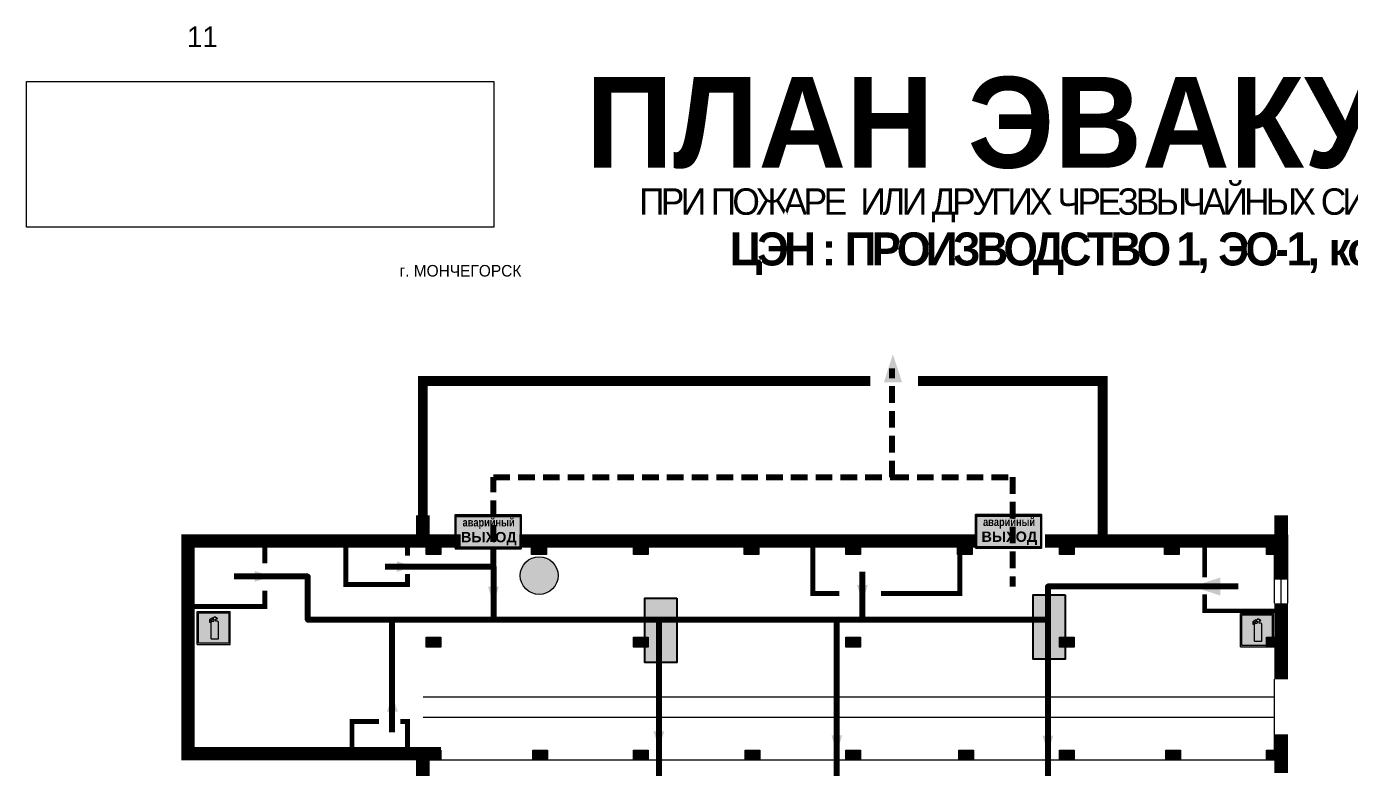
# Model space of a CAD drawing. Header units: millimetres. Extents: x 13810 to 67229, y 12374 to 21950.
# Drawn here: x 40360.4 to 40680.6, y 13972.6 to 14152 of the extents above; entities that cross this region are included whole.
import ezdxf

# ---------------------------------------------------------------- set-up
doc = ezdxf.new("R2010")
doc.units = ezdxf.units.MM
doc.linetypes.add('{ Wide Dash }', pattern=[12, 4, -2, 4, -2])
doc.layers.add('План_Штампы', color=7, linetype='Continuous')
doc.styles.add('обычный', font='arial.ttf')
picture_1 = doc.add_image_def('image1.jpg', size_in_pixel=(337, 105))

# ---------------------------------------------------------------- blocks, each defined once
blk = doc.blocks.new('A$C32E8229D')
at = {"true_color": 0xffffff}
blk.add_hatch(color=7, dxfattribs=at).paths.add_polyline_path([(0, 0), (0, -8), (16, -8), (16, 0)])
h = blk.add_hatch(color=126)
h.paths.add_polyline_path([(0.2, -0.2), (15.8, -0.2), (15.8, -7.8), (0.2, -7.8)])
h.paths.add_polyline_path([(13.49, -2.05), (12.08, -2.05), (11.37, -2.63, 0.162397), (11.29, -2.84), (11.29, -3.63), (10.35, -3.63), (10.35, -4.05), (11.68, -4.05), (11.68, -3.48), (12.26, -4.28), (11.29, -5.1), (11.29, -6.78), (11.85, -6.78), (11.85, -5.44), (12.8, -4.64), (12.8, -5.94), (14.46, -5.94), (14.46, -5.39), (13.45, -5.39), (13.45, -3.97), (12.46, -2.59), (13.15, -2.59), (13.69, -3.34), (14.18, -3)], flags=16)
h.paths.add_polyline_path([(10.74, -1.82, 1), (11.8, -1.82, 1)], flags=16)
h.paths.add_polyline_path([(9.39, -3.59), (5.99, -3.59), (6.56, -3.03), (5.91, -3.03), (5.1, -3.83), (5.91, -4.64), (6.56, -4.64), (5.99, -4.09), (9.39, -4.09)], flags=16)
h.paths.add_polyline_path([(4.29, -1.08), (1.72, -1.08), (1.72, -6.6), (4.29, -6.6)], flags=16)
at = {"color": 126}
blk.add_lwpolyline([(16, -8), (0, -8), (0, 0), (16, 0)], close=True, dxfattribs=at)
blk = doc.blocks.new('A$C7B8C2D5B')
at = {"lineweight": 0}
h = blk.add_hatch(color=5, dxfattribs=at)
h.dxf.hatch_style = 1
h.paths.add_polyline_path([(1.4, -3.02, 1), (-2.11, -3.02, 1)])
at = {"color": 5, "lineweight": 0}
blk.add_circle((-0.36, -3.02), 1.75, dxfattribs=at)
blk = doc.blocks.new('A$C41C009D9')
at = {"true_color": 0xffffff}
blk.add_hatch(color=7, dxfattribs=at).paths.add_polyline_path([(0, 8), (-16, 8), (-16, 0), (0, 0)])
h = blk.add_hatch(color=126)
h.dxf.hatch_style = 1
h.paths.add_polyline_path([(-15.8, 7.8), (-15.8, 0.2), (-0.2, 0.2), (-0.2, 7.8)])
at = {"color": 126}
for points in [[(-16, 0), (0, 0), (0, 8), (-16, 8)], [(-16, 0), (0, 0), (0, 8), (-16, 8)], [(-15.8, 7.8), (-0.2, 7.8), (-0.2, 0.2), (-15.8, 0.2)]]:
    blk.add_lwpolyline(points, close=True, dxfattribs=at)
at = {"color": 7, "true_color": 0xffffff, "insert": (-15.8, 7.3), "char_height": 2.5, "width": 15.5999, "attachment_point": 1, "style": 'обычный'}
blk.add_mtext('\\pi1.6133;{\\fArial|b1|i0|c204|p34;\\H0.8x;\\W0.8;аварийный\\H1.25x;\\W1;\\P\\pi1.2327;ВЫХОД}', dxfattribs=at)
blk = doc.blocks.new('A$C3AD82952')
at = {"true_color": 0xf5f5ff}
h = blk.add_hatch(color=7, dxfattribs=at)
h.dxf.hatch_style = 1
h.paths.add_polyline_path([(8.21, 8.73, 0.414214), (7.89, 9.05), (7.22, 9.05), (7.22, 9.92), (7.59, 9.92, 1), (7.57, 10.36), (7.22, 10.36), (7.22, 10.6), (6.43, 10.6), (6.43, 10.36), (6.01, 10.36), (4.74, 9.59), (4.74, 8.69), (4.98, 8.73), (4.98, 9.26), (6.12, 9.91), (6.43, 9.91), (6.43, 9.05), (5.76, 9.05, 0.414214), (5.44, 8.73), (5.44, 2.2), (8.21, 2.2)], flags=0)
h.paths.add_polyline_path([(12.8, 12.8), (0, 12.8), (0, 0), (12.8, 0)])
h.paths.add_polyline_path([(0.51, 12.29), (12.29, 12.29), (12.29, 0.51), (0.51, 0.51)], flags=16)
h.paths.add_polyline_path([(4.74, 9.59), (6.01, 10.36), (6.43, 10.36), (6.43, 10.6), (7.22, 10.6), (7.22, 10.36), (7.59, 10.36, -0.94586), (7.59, 9.92), (7.22, 9.92), (7.22, 9.05), (7.89, 9.05, -0.414214), (8.21, 8.73), (8.21, 2.2), (5.44, 2.2), (5.44, 8.73, -0.414214), (5.76, 9.05), (6.43, 9.05), (6.43, 9.91), (6.12, 9.91), (4.98, 9.26), (4.98, 8.73), (4.74, 8.69)], flags=0)
h = blk.add_hatch(color=242)
h.dxf.hatch_style = 1
h.paths.add_polyline_path([(12.29, 12.29), (0.51, 12.29), (0.51, 0.51), (12.29, 0.51)])
h.paths.add_polyline_path([(4.74, 8.69), (4.74, 9.59), (6.01, 10.36), (6.43, 10.36), (6.43, 10.6), (7.22, 10.6), (7.22, 10.36), (7.59, 10.36, -0.94586), (7.59, 9.92), (7.22, 9.92), (7.22, 9.05), (7.89, 9.05, -0.414214), (8.21, 8.73), (8.21, 2.2), (5.44, 2.2), (5.44, 8.73, -0.414214), (5.76, 9.05), (6.43, 9.05), (6.43, 9.91), (6.12, 9.91), (4.98, 9.26), (4.98, 8.73)], flags=16)
h = blk.add_hatch(color=7, dxfattribs=at)
h.dxf.hatch_style = 1
h.paths.add_polyline_path([(8.21, 8.73, 0.414214), (7.89, 9.05), (7.22, 9.05), (7.22, 9.92), (7.59, 9.92, 1), (7.57, 10.36), (7.22, 10.36), (7.22, 10.6), (6.43, 10.6), (6.43, 10.36), (6.01, 10.36), (4.74, 9.59), (4.74, 8.69), (4.98, 8.73), (4.98, 9.26), (6.12, 9.91), (6.43, 9.91), (6.43, 9.05), (5.76, 9.05, 0.414214), (5.44, 8.73), (5.44, 2.2), (8.21, 2.2)])
at = {"color": 242, "lineweight": 5}
for p, q in [((0, 0), (0, 12.8)), ((0, 12.8), (12.8, 12.8)), ((6.01, 10.36), (4.74, 9.59)), ((6.01, 10.36), (6.43, 10.36)), ((7.22, 10.6), (6.43, 10.6)), ((6.43, 10.6), (6.43, 10.36)), ((7.22, 10.36), (7.22, 10.6)), ((7.59, 10.36), (7.22, 10.36)), ((12.8, 0), (12.8, 12.8)), ((4.74, 9.59), (4.74, 8.69)), ((4.74, 8.69), (4.98, 8.73)), ((4.98, 9.26), (6.12, 9.91)), ((4.98, 8.73), (4.98, 9.26)), ((5.44, 2.2), (5.44, 8.73)), ((5.76, 9.05), (6.43, 9.05)), ((6.12, 9.91), (6.43, 9.91)), ((6.43, 9.91), (6.43, 9.05)), ((7.22, 9.05), (7.22, 9.92)), ((7.59, 9.92), (7.22, 9.92)), ((7.89, 9.05), (7.22, 9.05)), ((8.21, 2.2), (8.21, 8.73)), ((0, 0), (12.8, 0)), ((5.44, 2.2), (8.21, 2.2))]:
    blk.add_line(p, q, dxfattribs=at)
blk.add_lwpolyline([(0.51, 12.29), (12.29, 12.29), (12.29, 0.51), (0.51, 0.51)], close=True, dxfattribs=at)
for centre, radius, start, end in [((7.58, 10.14), 0.223, 273.1875, 86.8125), ((5.76, 8.73), 0.32, 90, 180), ((7.89, 8.73), 0.32, 0, 90)]:
    blk.add_arc(centre, radius, start, end, dxfattribs=at)

msp = doc.modelspace()

# ---------------------------------------------------------------- hatches: boundary and pattern name
at = {"lineweight": 0}
h = msp.add_hatch(color=256, dxfattribs=at)
h.dxf.hatch_style = 1
h.paths.add_polyline_path([(40460.68, 14024.11), (40460.68, 14026.53), (40457.12, 14026.53), (40457.12, 14024.11)])
h = msp.add_hatch(color=256, dxfattribs=at)
h.dxf.hatch_style = 1
h.paths.add_polyline_path([(40486.18, 14024.11), (40486.18, 14026.53), (40482.62, 14026.53), (40482.62, 14024.11)])
h = msp.add_hatch(color=256, dxfattribs=at)
h.dxf.hatch_style = 1
h.paths.add_polyline_path([(40510.83, 14024.11), (40510.83, 14026.53), (40507.26, 14026.53), (40507.26, 14024.11)])
h = msp.add_hatch(color=256, dxfattribs=at)
h.dxf.hatch_style = 1
h.paths.add_polyline_path([(40537.59, 14024.11), (40537.59, 14026.53), (40534.02, 14026.53), (40534.02, 14024.11)])
h = msp.add_hatch(color=256, dxfattribs=at)
h.dxf.hatch_style = 1
h.paths.add_polyline_path([(40562.23, 14024.11), (40562.23, 14026.53), (40558.66, 14026.53), (40558.66, 14024.11)])
h = msp.add_hatch(color=256, dxfattribs=at)
h.dxf.hatch_style = 1
h.paths.add_polyline_path([(40589.27, 14024.11), (40589.27, 14026.53), (40585.7, 14026.53), (40585.7, 14024.11)])
h = msp.add_hatch(color=256, dxfattribs=at)
h.dxf.hatch_style = 1
h.paths.add_polyline_path([(40613.92, 14024.11), (40613.92, 14026.53), (40610.35, 14026.53), (40610.35, 14024.11)])
h = msp.add_hatch(color=256, dxfattribs=at)
h.dxf.hatch_style = 1
h.paths.add_polyline_path([(40639.36, 14024.11), (40639.36, 14026.53), (40635.8, 14026.53), (40635.8, 14024.11)])
h = msp.add_hatch(color=256, dxfattribs=at)
h.dxf.hatch_style = 1
h.paths.add_polyline_path([(40664.01, 14024.11), (40664.01, 14026.53), (40660.44, 14026.53), (40660.44, 14024.11)])
h = msp.add_hatch(color=256, dxfattribs=at)
h.dxf.hatch_style = 1
h.paths.add_polyline_path([(40460.68, 14001.72), (40460.68, 14004.15), (40457.12, 14004.15), (40457.12, 14001.72)])
h = msp.add_hatch(color=256, dxfattribs=at)
h.dxf.hatch_style = 1
h.paths.add_polyline_path([(40510.83, 14001.72), (40510.83, 14004.15), (40507.26, 14004.15), (40507.26, 14001.72)])
h = msp.add_hatch(color=256, dxfattribs=at)
h.dxf.hatch_style = 1
h.paths.add_polyline_path([(40562.23, 14001.72), (40562.23, 14004.15), (40558.66, 14004.15), (40558.66, 14001.72)])
h = msp.add_hatch(color=256, dxfattribs=at)
h.dxf.hatch_style = 1
h.paths.add_polyline_path([(40613.92, 14001.72), (40613.92, 14004.15), (40610.35, 14004.15), (40610.35, 14001.72)])
h = msp.add_hatch(color=256, dxfattribs=at)
h.dxf.hatch_style = 1
h.paths.add_polyline_path([(40664.01, 14001.72), (40664.01, 14004.15), (40660.44, 14004.15), (40660.44, 14001.72)])
h = msp.add_hatch(color=256, dxfattribs=at)
h.dxf.hatch_style = 1
h.paths.add_polyline_path([(40460.68, 13974.32), (40460.68, 13976.75), (40457.12, 13976.75), (40457.12, 13974.32)])
h = msp.add_hatch(color=256, dxfattribs=at)
h.dxf.hatch_style = 1
h.paths.add_polyline_path([(40486.46, 13974.32), (40486.46, 13976.75), (40482.89, 13976.75), (40482.89, 13974.32)])
h = msp.add_hatch(color=256, dxfattribs=at)
h.dxf.hatch_style = 1
h.paths.add_polyline_path([(40510.83, 13974.32), (40510.83, 13976.75), (40507.26, 13976.75), (40507.26, 13974.32)])
h = msp.add_hatch(color=256, dxfattribs=at)
h.dxf.hatch_style = 1
h.paths.add_polyline_path([(40537.87, 13974.32), (40537.87, 13976.75), (40534.3, 13976.75), (40534.3, 13974.32)])
h = msp.add_hatch(color=256, dxfattribs=at)
h.dxf.hatch_style = 1
h.paths.add_polyline_path([(40562.23, 13974.32), (40562.23, 13976.75), (40558.66, 13976.75), (40558.66, 13974.32)])
h = msp.add_hatch(color=256, dxfattribs=at)
h.dxf.hatch_style = 1
h.paths.add_polyline_path([(40589.55, 13974.32), (40589.55, 13976.75), (40585.98, 13976.75), (40585.98, 13974.32)])
h = msp.add_hatch(color=256, dxfattribs=at)
h.dxf.hatch_style = 1
h.paths.add_polyline_path([(40613.92, 13974.32), (40613.92, 13976.75), (40610.35, 13976.75), (40610.35, 13974.32)])
h = msp.add_hatch(color=256, dxfattribs=at)
h.dxf.hatch_style = 1
h.paths.add_polyline_path([(40639.64, 13974.32), (40639.64, 13976.75), (40636.07, 13976.75), (40636.07, 13974.32)])
h = msp.add_hatch(color=256, dxfattribs=at)
h.dxf.hatch_style = 1
h.paths.add_polyline_path([(40664.01, 13974.32), (40664.01, 13976.75), (40660.44, 13976.75), (40660.44, 13974.32)])

# ---------------------------------------------------------------- linework, layer by layer
at = {"lineweight": 100}
for points, const_width in [([(40456.28, 14027.38), (40456.28, 14066.15), (40564.57, 14066.15)], 2.4), ([(40576.13, 14066.15), (40620.81, 14066.15), (40620.81, 14028.23)], 2.4), ([(40409.27, 13975.94), (40399.47, 13975.94), (40399.47, 14027.38), (40412.14, 14027.38)], 3.24), ([(40418.05, 14021.99), (40418.05, 14028.1)], 1.2), ([(40452.54, 14027.38), (40452.54, 14023.84)], 1.2), ([(40557.07, 14014.69), (40550.65, 14014.69), (40550.65, 14027.51)], 1.2), ([(40452.54, 14019.4), (40452.54, 14016.85), (40437.63, 14016.85), (40437.63, 14026.39)], 1.2), ([(40586.22, 14026.77), (40586.22, 14014.69), (40567.18, 14014.69)], 1.2), ([(40400.15, 14011.55), (40418.05, 14011.55), (40418.05, 14015.36)], 1.2), ([(40445.69, 13983.7), (40439.14, 13983.7), (40439.14, 13974.49)], 1.2), ([(40452.54, 13974.83), (40452.54, 13983.7), (40450.84, 13983.7)], 1.2)]:
    msp.add_lwpolyline(points, dxfattribs=dict(at, const_width=const_width))
at = {"color": 126, "linetype": '{ Wide Dash }', "lineweight": 100, "true_color": 0x008754}
for points in [[(40473.37, 14021.24), (40473.37, 14042.86), (40569.91, 14042.86), (40569.91, 14069.17)], [(40569.91, 14042.86), (40598.99, 14042.86), (40598.99, 14016.38)]]:
    msp.add_lwpolyline(points, dxfattribs=at)
at = {"lineweight": 0}
for points, const_width in [([(40456.28, 14027.38), (40456.28, 14033.59)], 3.24), ([(40664.01, 14027.38), (40664.01, 14033.59)], 3.24), ([(40399.47, 14027.38), (40465.45, 14027.38)], 3.24), ([(40479.68, 14027.38), (40590.51, 14027.38)], 3.24), ([(40664.01, 14018.07), (40664.01, 14027.38), (40606.87, 14027.38)], 3.24), ([(40645.49, 14018.63), (40645.49, 14027.38)], 1.08), ([(40645.49, 14014.5), (40645.49, 14010.5), (40664.01, 14010.5)], 1.08), ([(40664.01, 13993.93), (40664.01, 14012.36)], 3.24), ([(40664.01, 13971.25), (40664.01, 13980.65)], 3.24), ([(40399.47, 13975.94), (40460.68, 13975.94)], 3.24), ([(40456.28, 13917.04), (40456.28, 13976.89), (40456.28, 13976.89)], 3.24)]:
    msp.add_lwpolyline(points, dxfattribs=dict(at, const_width=const_width))
for points in [[(40662.39, 14012.36), (40662.39, 14028.88)], [(40664.01, 14012.36), (40664.01, 14028.88)], [(40665.64, 14012.36), (40665.64, 14028.88)], [(40460.68, 14024.11), (40457.12, 14024.11), (40457.12, 14026.53), (40460.68, 14026.53), (40460.68, 14024.11)], [(40486.18, 14024.11), (40482.62, 14024.11), (40482.62, 14026.53), (40486.18, 14026.53), (40486.18, 14024.11)], [(40510.83, 14024.11), (40507.26, 14024.11), (40507.26, 14026.53), (40510.83, 14026.53), (40510.83, 14024.11)], [(40537.59, 14024.11), (40534.02, 14024.11), (40534.02, 14026.53), (40537.59, 14026.53), (40537.59, 14024.11)], [(40562.23, 14024.11), (40558.66, 14024.11), (40558.66, 14026.53), (40562.23, 14026.53), (40562.23, 14024.11)], [(40589.27, 14024.11), (40585.7, 14024.11), (40585.7, 14026.53), (40589.27, 14026.53), (40589.27, 14024.11)], [(40613.92, 14024.11), (40610.35, 14024.11), (40610.35, 14026.53), (40613.92, 14026.53), (40613.92, 14024.11)], [(40639.36, 14024.11), (40635.8, 14024.11), (40635.8, 14026.53), (40639.36, 14026.53), (40639.36, 14024.11)], [(40664.01, 14024.11), (40660.44, 14024.11), (40660.44, 14026.53), (40664.01, 14026.53), (40664.01, 14024.11)], [(40460.68, 14001.72), (40457.12, 14001.72), (40457.12, 14004.15), (40460.68, 14004.15), (40460.68, 14001.72)], [(40510.83, 14001.72), (40507.26, 14001.72), (40507.26, 14004.15), (40510.83, 14004.15), (40510.83, 14001.72)], [(40562.23, 14001.72), (40558.66, 14001.72), (40558.66, 14004.15), (40562.23, 14004.15), (40562.23, 14001.72)], [(40613.92, 14001.72), (40610.35, 14001.72), (40610.35, 14004.15), (40613.92, 14004.15), (40613.92, 14001.72)], [(40664.01, 14001.72), (40660.44, 14001.72), (40660.44, 14004.15), (40664.01, 14004.15), (40664.01, 14001.72)], [(40662.39, 13974.32), (40662.39, 13993.93)], [(40662.39, 13989.64), (40456.38, 13989.64)], [(40456.38, 13984.75), (40662.39, 13984.75)], [(40460.68, 13974.32), (40457.12, 13974.32), (40457.12, 13976.75), (40460.68, 13976.75), (40460.68, 13974.32)], [(40486.46, 13974.32), (40482.89, 13974.32), (40482.89, 13976.75), (40486.46, 13976.75), (40486.46, 13974.32)], [(40510.83, 13974.32), (40507.26, 13974.32), (40507.26, 13976.75), (40510.83, 13976.75), (40510.83, 13974.32)], [(40537.87, 13974.32), (40534.3, 13974.32), (40534.3, 13976.75), (40537.87, 13976.75), (40537.87, 13974.32)], [(40562.23, 13974.32), (40558.66, 13974.32), (40558.66, 13976.75), (40562.23, 13976.75), (40562.23, 13974.32)], [(40589.55, 13974.32), (40585.98, 13974.32), (40585.98, 13976.75), (40589.55, 13976.75), (40589.55, 13974.32)], [(40613.92, 13974.32), (40610.35, 13974.32), (40610.35, 13976.75), (40613.92, 13976.75), (40613.92, 13974.32)], [(40639.64, 13974.32), (40636.07, 13974.32), (40636.07, 13976.75), (40639.64, 13976.75), (40639.64, 13974.32)], [(40664.01, 13974.32), (40660.44, 13974.32), (40660.44, 13976.75), (40664.01, 13976.75), (40664.01, 13974.32)], [(40456.38, 13975.8), (40456.38, 13927.35)], [(40664.01, 13974.32), (40456.38, 13974.32)]]:
    msp.add_lwpolyline(points, dxfattribs=at)
at = {"color": 126, "lineweight": 100, "true_color": 0x008754}
for points in [[(40653.62, 14016.38), (40607.58, 14016.38), (40607.58, 14008.34), (40428.44, 14008.34), (40428.44, 14018.8), (40410.59, 14018.8)], [(40447.17, 14021.24), (40473.37, 14021.24), (40473.37, 14008.34)], [(40562.68, 14008.34), (40562.68, 14019.94)], [(40448.89, 13981.13), (40448.89, 14008.34)], [(40513.51, 13808.96), (40513.51, 14008.34)], [(40556.42, 14008.34), (40556.42, 13808.96)], [(40607.58, 14008.34), (40607.58, 13808.96)]]:
    msp.add_lwpolyline(points, dxfattribs=at)
at = {"layer": 'План_Штампы', "color": 126, "true_color": 0x008754}
for points in [[(40572.26, 14065.86), (40567.87, 14065.86), (40570.04, 14072.61)], [(40449.99, 14019.91), (40450, 14022.54), (40454.03, 14021.24)], [(40415.62, 14017.53), (40415.62, 14020.16), (40419.66, 14018.86)], [(40649.33, 14018.6), (40649.32, 14014.2), (40642.58, 14016.37)], [(40472.06, 14016.35), (40474.69, 14016.35), (40473.39, 14012.31)], [(40561.35, 14016.74), (40563.98, 14016.74), (40562.68, 14012.7)], [(40606.22, 14013.04), (40608.85, 14013.04), (40607.55, 14009)], [(40450.25, 13986.06), (40447.62, 13986.07), (40448.92, 13990.11)], [(40512.1, 13981.33), (40514.73, 13981.32), (40513.43, 13977.28)], [(40555.16, 13980.34), (40557.79, 13980.33), (40556.49, 13976.3)], [(40606.24, 13980.29), (40608.87, 13980.29), (40607.57, 13976.25)]]:
    msp.add_solid(points, dxfattribs=at)

# ---------------------------------------------------------------- block references
for p in [(40480.09, 14025.63), (40606.05, 14025.74)]:
    msp.add_blockref('A$C41C009D9', p)
at = {"xscale": 2.612903223931789, "yscale": 2.612903223931789, "zscale": 2.612903223931789, "rotation": 90}
msp.add_blockref('A$C7B8C2D5B', (40476.55, 14019.98), dxfattribs=at)
at = {"xscale": 0.625, "yscale": 0.625, "zscale": 0.625}
for p in [(40401.69, 14002.33), (40654.19, 14001.83)]:
    msp.add_blockref('A$C3AD82952', p, dxfattribs=at)
at = {"layer": 'План_Штампы', "color": 126, "true_color": 0x008754, "xscale": 0.9720104521881606, "yscale": 0.9720104521881606, "zscale": 0.9720104521881606, "rotation": 89.99786532371449}
for p in [(40510.01, 13997.99), (40603.96, 13998.79)]:
    msp.add_blockref('A$C32E8229D', p, dxfattribs=at)

# ---------------------------------------------------------------- texts
at = {"lineweight": 0, "style": 'обычный'}
for s, insert, char_height, width, attachment_point in [('{\\fProxima Nova Rg|b0|i0|c204|p2;11\\H1.1667x; }', (40402.94, 14149.47), 5, 126.6484, 5), ('{\\fProxima Nova Rg|b1|i0|c204|p2;ПЛАН ЭВАКУАЦИИ}', (40495.71, 14139.76), 22, 493.8901, 1), ('\\pi-8.4,l8.4,t8.4;{\\fProxima Nova Rg|b0|i0|c204|p2;г. МОНЧЕГОРСК\\H1.1997x; }', (40465.38, 14092.81), 2.8, 126.6484, 5)]:
    msp.add_mtext(s, dxfattribs=dict(at, insert=insert, char_height=char_height, width=width, attachment_point=attachment_point))
at = {"color": 0, "lineweight": 0, "insert": (40646.11, 14112.91), "char_height": 8, "width": 449.2158, "attachment_point": 5, "style": 'обычный'}
msp.add_mtext('{\\fArial Black|b1|i0|c204|p34;\\H2x;\\T0.85;  \\fArial Narrow|b0|i0|c204|p34;\\H0.8x;\\W0.9;\\P\\fProxima Nova Rg|b0|i0|c204|p2;\\H0.5x;\\W1;\\C256;ПРИ ПОЖАРЕ  ИЛИ ДРУГИХ ЧРЕЗВЫЧАЙНЫХ СИТУАЦИЯХ  ИЗ ПОМЕЩЕНИЙ \\fProxima Nova Rg|b1|i0|c204|p2;\\H1.25x;\\PЦЭН : ПРОИЗВОДСТВО 1, ЭО-1, корпус 2, отм.+5,50}', dxfattribs=at)

# ---------------------------------------------------------------- pictures from other files: only their frames are drawn
at = {"color": 7, "lineweight": 0, "true_color": 0xf5f5ff}
image = msp.add_image(picture_1, insert=(40360.36, 14103.41), size_in_units=(113.11, 35.24), dxfattribs=at)
image.dxf.flags = 7

doc.saveas('drawing.dxf')
